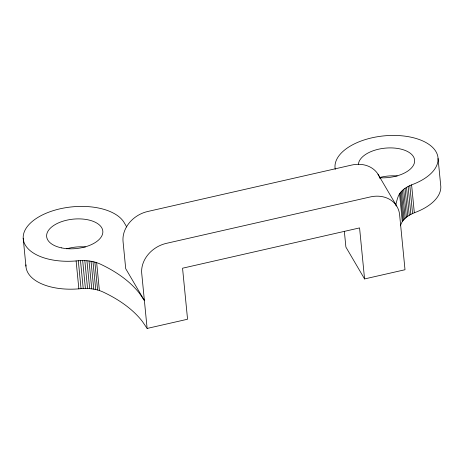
<?xml version="1.0" encoding="UTF-8"?>
<svg xmlns="http://www.w3.org/2000/svg" width="464" height="464" viewBox="0 0 464 464"><rect width="100%" height="100%" fill="white"/><g stroke="black" fill="none" stroke-linecap="round" stroke-linejoin="round"><path stroke-width="0.7" d="M335.263 169.36A51.73 27.109 -5.6 0 1 373.595 137.454A51.73 27.109 -5.6 0 1 433.973 148.857A51.73 27.109 -5.6 0 1 413.499 184.133C407.491 186.371 401.006 189.77 398.373 195.982A181.615 95.166 -5.6 0 0 395.746 205.239M438.062 158.479L440.8 186.383A51.73 27.109 -5.6 0 1 416.231 212.042C410.228 214.281 403.744 217.674 401.111 223.886A181.615 95.166 -5.6 0 0 400.42 225.84M147.123 328.442L187.56 319.238L182.555 268.209L359.571 227.911L364.571 278.939L405.008 269.735L399.614 214.722A28.217 23.362 -30.4 0 0 370.313 196.939L166.344 243.368A28.217 23.362 -30.4 0 0 141.729 273.424L147.123 328.442L142.361 321.424A181.615 95.166 -5.6 0 0 102.672 291.821C95.248 288.504 86.861 287.999 78.857 288.84A51.73 27.109 -5.6 0 1 25.926 264.851M126.701 226.937L124.155 222.592A51.73 27.109 -5.6 0 0 64.421 207.924A51.73 27.109 -5.6 0 0 23.519 240.578A51.73 27.109 -5.6 0 0 76.119 260.936C84.123 260.089 92.51 260.6 99.934 263.917A181.615 95.166 -5.6 0 1 139.623 293.521L144.391 300.533L125.709 268.673L123.053 241.564A28.217 23.362 -30.4 0 1 147.662 211.509L351.631 165.074A28.217 23.362 -30.4 0 1 379.158 176.32M377.98 174.174L396.662 206.033M364.571 278.939L345.895 247.08L344.34 231.263M411.591 184.846L414.329 212.75M409.816 185.635L412.554 213.544M408.111 186.482L410.849 214.385M406.516 187.381L409.248 215.284M405.031 188.332L407.763 216.236M403.663 189.329L406.4 217.233M402.427 190.368L405.165 218.277M401.325 191.446L404.063 219.35M400.368 192.548L403.1 220.452M399.55 193.674L402.288 221.583M96.651 262.63L99.389 290.534M94.865 262.096L97.597 290M92.986 261.638L95.723 289.542M91.031 261.255L93.769 289.165M89.013 260.959L91.75 288.863M86.936 260.745L89.674 288.649M84.819 260.611L87.557 288.521M82.667 260.565L85.399 288.475M80.492 260.606L83.224 288.509M78.306 260.727L81.043 288.637M76.119 260.936L78.857 288.84M23.2 238.229L25.938 266.139M358.411 164.616A28.217 14.784 -5.6 0 1 389.035 147.912A28.217 14.784 -5.6 0 1 414.282 163.293A28.217 14.784 -5.6 0 1 379.987 177.758M379.407 176.877A28.217 23.362 -30.4 0 1 380.057 178.605M379.865 177.451A28.217 14.784 -5.6 0 1 397.225 175.978M66.694 248.808A28.217 14.784 -5.6 0 1 85.428 246.952M61.335 247.84A28.217 14.784 -5.6 0 0 102.846 231.449A28.217 14.784 -5.6 0 0 60.024 222.244A28.217 14.784 -5.6 0 0 61.335 247.84"/></g></svg>
